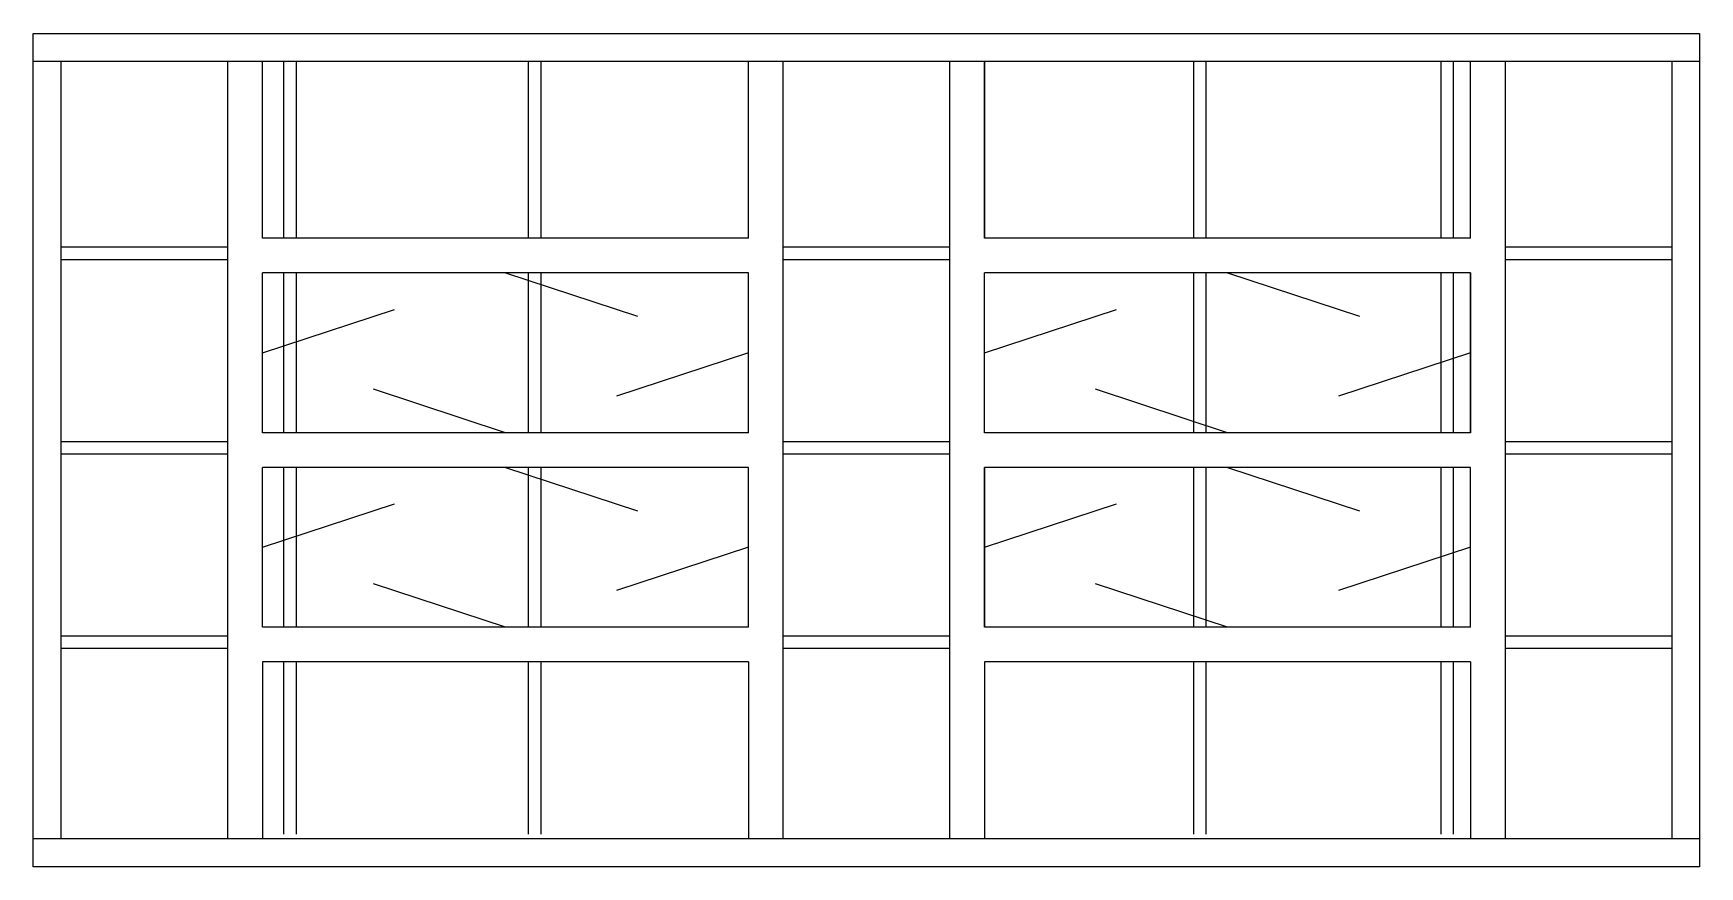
# Model space of a CAD drawing. Header units: millimetres. Extents: x 337.97 to 339.17, y 1321.83 to 1322.43.
import ezdxf

# ---------------------------------------------------------------- set-up
doc = ezdxf.new("R2010")
doc.units = ezdxf.units.MM
doc.header["$LTSCALE"] = 0.5
doc.linetypes.add('HIDDEN2', pattern=[0.1875, 0.125, -0.0625])
doc.layers.add('Gravia_Janelas', color=1, linetype='Continuous')
doc.layers.add('Gravia_Janelas_hidden2', color=1, linetype='HIDDEN2')

msp = doc.modelspace()

# ---------------------------------------------------------------- linework, layer by layer
at = {"layer": 'Gravia_Janelas'}
for p, q in [((337.965, 1322.434), (339.165, 1322.434)), ((337.965, 1321.834), (337.965, 1322.434)), ((339.165, 1322.434), (339.165, 1321.834)), ((337.965, 1322.414), (339.165, 1322.414)), ((337.985, 1321.854), (337.985, 1322.414)), ((338.105, 1321.854), (338.105, 1322.414)), ((338.13, 1322.2865), (338.13, 1322.414)), ((338.1453, 1322.414), (338.1453, 1322.2865)), ((338.1543, 1322.414), (338.1543, 1322.2865)), ((338.3215, 1322.414), (338.3215, 1322.2865)), ((338.3305, 1322.414), (338.3305, 1322.2865)), ((338.48, 1322.2865), (338.48, 1322.414)), ((338.505, 1321.854), (338.505, 1322.414)), ((338.625, 1321.854), (338.625, 1322.414)), ((338.65, 1322.414), (338.65, 1322.2865)), ((338.65, 1322.2865), (338.65, 1322.414)), ((338.8006, 1322.414), (338.8006, 1322.2865)), ((338.8095, 1322.414), (338.8095, 1322.2865)), ((338.9786, 1322.414), (338.9786, 1322.2865)), ((338.9876, 1322.414), (338.9876, 1322.2865)), ((339, 1322.2865), (339, 1322.414)), ((339.025, 1322.414), (339.025, 1321.854)), ((339.145, 1322.414), (339.145, 1321.854)), ((338.105, 1322.28), (337.985, 1322.28)), ((338.48, 1322.2865), (338.13, 1322.2865)), ((338.625, 1322.28), (338.505, 1322.28)), ((339, 1322.2865), (338.65, 1322.2865)), ((339.145, 1322.28), (339.025, 1322.28)), ((338.105, 1322.271), (337.985, 1322.271)), ((338.625, 1322.271), (338.505, 1322.271)), ((339.145, 1322.271), (339.025, 1322.271)), ((338.48, 1322.2615), (338.13, 1322.2615)), ((338.48, 1322.2615), (338.13, 1322.2615)), ((338.13, 1322.1465), (338.13, 1322.2615)), ((338.1453, 1322.2615), (338.1453, 1322.1465)), ((338.1543, 1322.2615), (338.1543, 1322.1465)), ((338.3215, 1322.2615), (338.3215, 1322.1465)), ((338.3305, 1322.2615), (338.3305, 1322.1465)), ((338.48, 1322.1465), (338.48, 1322.2615)), ((339, 1322.2615), (338.65, 1322.2615)), ((339, 1322.2615), (338.65, 1322.2615)), ((338.65, 1322.1465), (338.65, 1322.2615)), ((338.8006, 1322.2615), (338.8006, 1322.1465)), ((338.8095, 1322.2615), (338.8095, 1322.1465)), ((338.9786, 1322.2615), (338.9786, 1322.1465)), ((338.9876, 1322.2615), (338.9876, 1322.1465)), ((339, 1322.2615), (339, 1322.1465)), ((339, 1322.1465), (339, 1322.2615)), ((338.105, 1322.14), (337.985, 1322.14)), ((338.48, 1322.1465), (338.13, 1322.1465)), ((338.48, 1322.1465), (338.13, 1322.1465)), ((338.625, 1322.14), (338.505, 1322.14)), ((339, 1322.1465), (338.65, 1322.1465)), ((339, 1322.1465), (338.65, 1322.1465)), ((339.145, 1322.14), (339.025, 1322.14)), ((338.105, 1322.131), (337.985, 1322.131)), ((338.625, 1322.131), (338.505, 1322.131)), ((339.145, 1322.131), (339.025, 1322.131)), ((338.13, 1322.0065), (338.13, 1322.1215)), ((338.48, 1322.1215), (338.13, 1322.1215)), ((338.1453, 1322.1215), (338.1453, 1322.0065)), ((338.1543, 1322.1215), (338.1543, 1322.0065)), ((338.3215, 1322.1215), (338.3215, 1322.0065)), ((338.3305, 1322.1215), (338.3305, 1322.0065)), ((338.48, 1322.0065), (338.48, 1322.1215)), ((338.65, 1322.1215), (338.65, 1322.0065)), ((338.65, 1322.0065), (338.65, 1322.1215)), ((339, 1322.1215), (338.65, 1322.1215)), ((339, 1322.1215), (338.65, 1322.1215)), ((338.65, 1322.0065), (338.65, 1322.1215)), ((338.8006, 1322.1215), (338.8006, 1322.0065)), ((338.8095, 1322.1215), (338.8095, 1322.0065)), ((338.9786, 1322.1215), (338.9786, 1322.0065)), ((338.9876, 1322.1215), (338.9876, 1322.0065)), ((339, 1322.0065), (339, 1322.1215)), ((338.48, 1322.0065), (338.13, 1322.0065)), ((339, 1322.0065), (338.65, 1322.0065)), ((339, 1322.0065), (338.65, 1322.0065)), ((338.105, 1322), (337.985, 1322)), ((338.625, 1322), (338.505, 1322)), ((339.145, 1322), (339.025, 1322)), ((338.105, 1321.991), (337.985, 1321.991)), ((338.48, 1321.9815), (338.13, 1321.9815)), ((338.13, 1321.9815), (338.13, 1321.854)), ((338.1453, 1321.9815), (338.1453, 1321.8575)), ((338.1543, 1321.9815), (338.1543, 1321.8575)), ((338.3215, 1321.9815), (338.3215, 1321.8575)), ((338.3305, 1321.9815), (338.3305, 1321.8575)), ((338.48, 1321.9815), (338.48, 1321.854)), ((338.625, 1321.991), (338.505, 1321.991)), ((338.65, 1321.9815), (338.65, 1321.8575)), ((339, 1321.9815), (338.65, 1321.9815)), ((338.65, 1321.9815), (338.65, 1321.854)), ((338.8006, 1321.9815), (338.8006, 1321.8575)), ((338.8095, 1321.9815), (338.8095, 1321.8575)), ((338.9786, 1321.9815), (338.9786, 1321.8575)), ((338.9876, 1321.9815), (338.9876, 1321.8575)), ((339, 1321.9815), (339, 1321.854)), ((339.145, 1321.991), (339.025, 1321.991)), ((339.165, 1321.854), (337.965, 1321.854)), ((339.165, 1321.834), (337.965, 1321.834))]:
    msp.add_line(p, q, dxfattribs=at)
at = {"layer": 'Gravia_Janelas', "color": 2}
msp.add_lwpolyline([(337.965, 1322.434), (339.165, 1322.434), (339.165, 1321.834), (337.965, 1321.834)], close=True, dxfattribs=at)
at = {"layer": 'Gravia_Janelas_hidden2'}
for p, q in [((338.13, 1322.204), (338.305, 1322.2615)), ((338.305, 1322.2615), (338.48, 1322.204)), ((338.65, 1322.204), (338.825, 1322.2615)), ((338.825, 1322.2615), (339, 1322.204)), ((338.305, 1322.1465), (338.13, 1322.204)), ((338.48, 1322.204), (338.305, 1322.1465)), ((338.825, 1322.1465), (338.65, 1322.204)), ((339, 1322.204), (338.825, 1322.1465)), ((338.13, 1322.064), (338.305, 1322.1215)), ((338.305, 1322.1215), (338.48, 1322.064)), ((338.65, 1322.064), (338.825, 1322.1215)), ((338.825, 1322.1215), (339, 1322.064)), ((338.305, 1322.0065), (338.13, 1322.064)), ((338.48, 1322.064), (338.305, 1322.0065)), ((338.825, 1322.0065), (338.65, 1322.064)), ((339, 1322.064), (338.825, 1322.0065))]:
    msp.add_line(p, q, dxfattribs=at)

doc.saveas('drawing.dxf')
